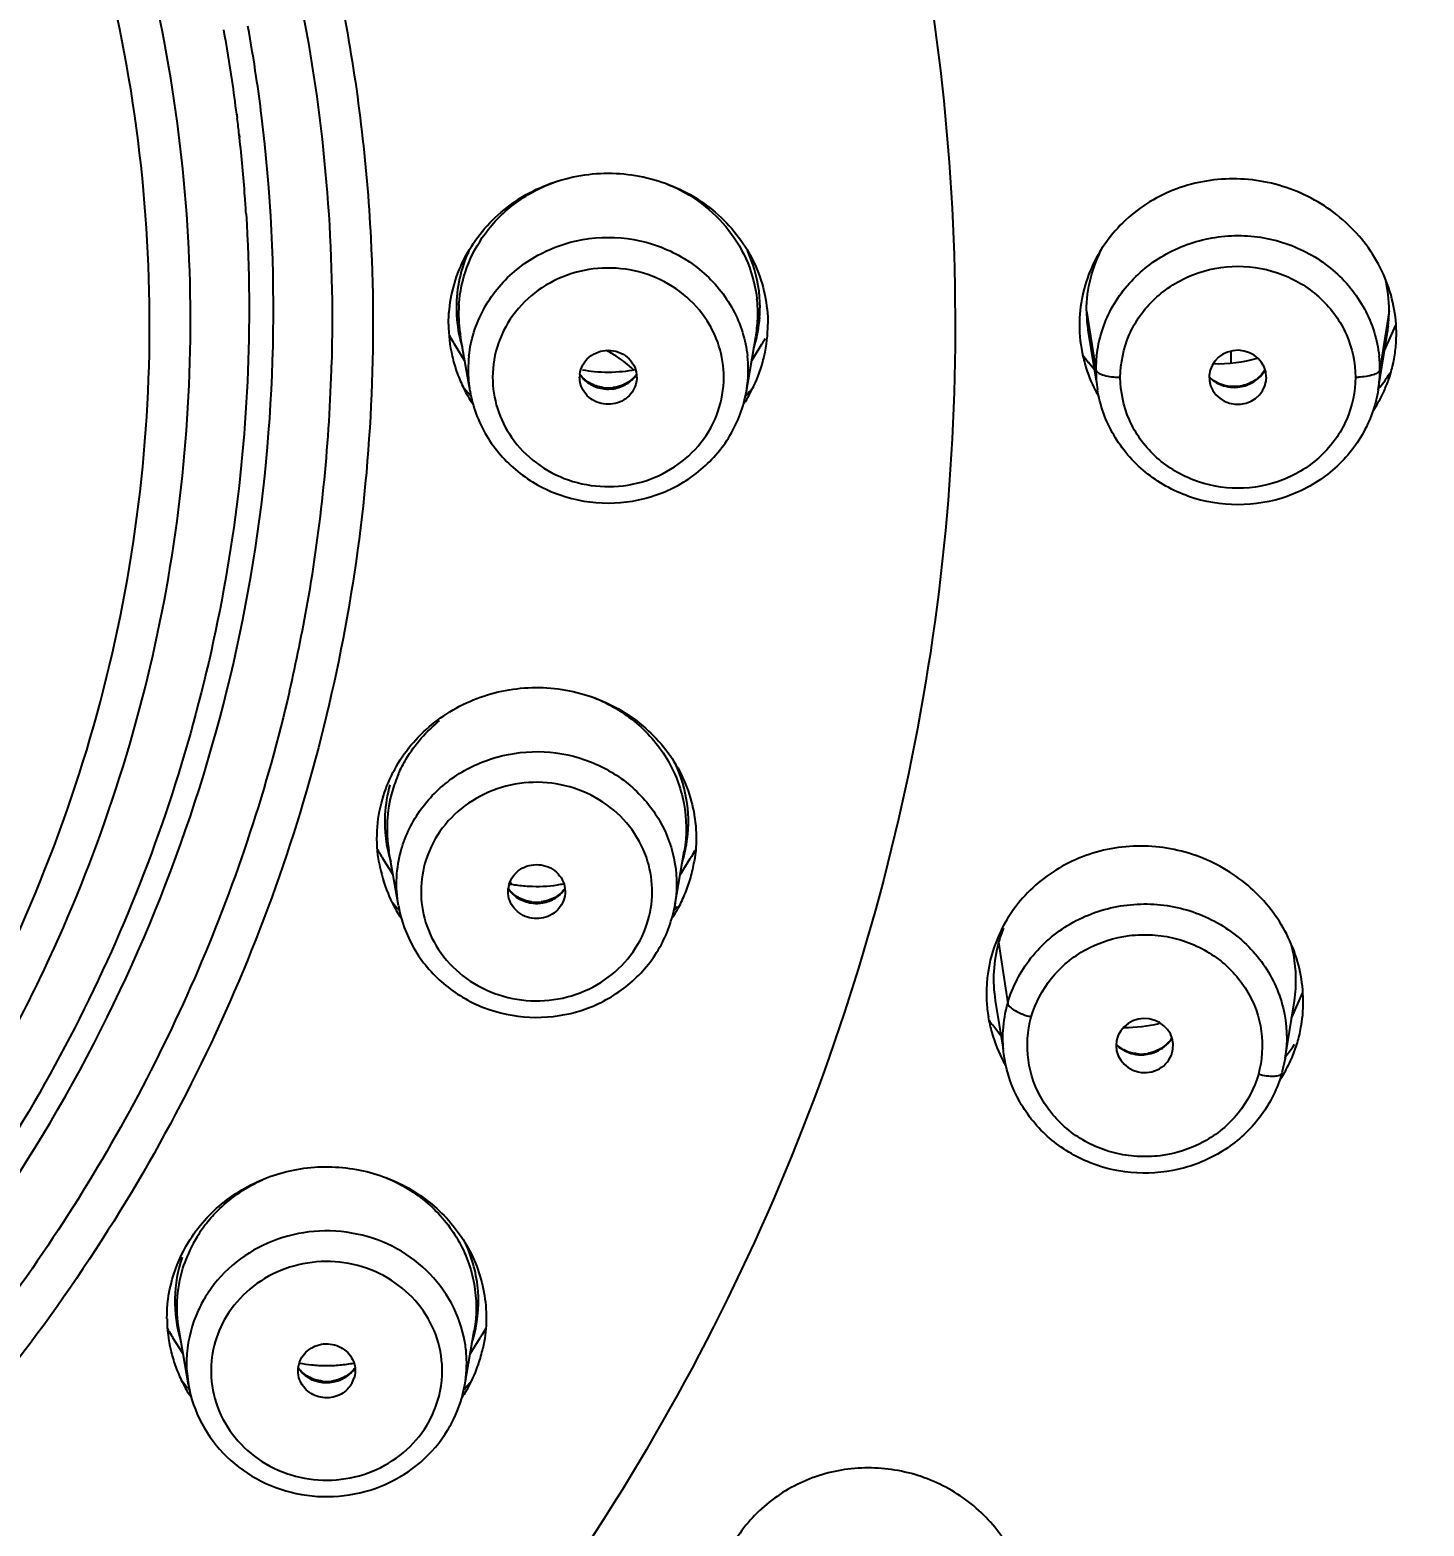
# Model space of a CAD drawing. Header units: millimetres. Extents: x 19741 to 22117, y -10160 to -6800.
# Drawn here: x 21011.81 to 21028.89, y -8173.92 to -8155.58 of the extents above; entities that cross this region are included whole.
import ezdxf

# ---------------------------------------------------------------- set-up
doc = ezdxf.new("R2010")
doc.units = ezdxf.units.MM
doc.styles.add('ARIAL', font='arial.ttf')
doc.dimstyles.get("Standard").update_dxf_attribs({"dimtxt": 15, "dimasz": 15, "dimexe": 0.18, "dimexo": 0.0625, "dimgap": 4, "dimtad": 0, "dimdec": 1, "dimdsep": 46, "dimtxsty": 'ARIAL', "dimcen": 0, "dimclrd": 5, "dimclre": 5, "dimclrt": 5, "dimadec": 0, "dimazin": 0, "dimtfac": 1, "dimtdec": 1, "dimtofl": 0, "dimtmove": 0, "dimatfit": 3, "dimfxl": 1, "dimtolj": 1, "dimtzin": 0, "dimarcsym": 0})

# ---------------------------------------------------------------- blocks, each defined once
blk = doc.blocks.new('*D105')
at = {"color": 5, "lineweight": -2, "transparency": 16777216}
for p, q in [((20930.718, -8157.92), (20930.718, -8082.015)), ((21055.576, -8157.917), (21055.576, -8082.015)), ((20945.718, -8082.195), (21040.576, -8082.195)), ((21055.576, -8082.195), (21070.576, -8082.195))]:
    blk.add_line(p, q, dxfattribs=at)
at = {"color": 5, "transparency": 16777216}
for points in [[(20945.718, -8079.695), (20945.718, -8084.695), (20930.718, -8082.195)], [(21040.576, -8079.695), (21040.576, -8084.695), (21055.576, -8082.195)]]:
    blk.add_solid(points, dxfattribs=at)
at = {"layer": 'Defpoints', "color": 0, "transparency": 16777216}
for p in [(21055.576, -8082.195), (20930.718, -8157.982), (21055.576, -8157.979)]:
    blk.add_point(p, dxfattribs=at)
at = {"color": 5, "transparency": 16777216, "insert": (21099.363, -8082.195), "char_height": 15, "attachment_point": 5, "style": 'ARIAL'}
blk.add_mtext('\\A1;%%C125', dxfattribs=at)

msp = doc.modelspace()

# ---------------------------------------------------------------- linework, layer by layer
at = {"linetype": 'Continuous'}
for p, q in [((21014.345, -8156.619), (21014.353, -8156.668)), ((21014.346, -8156.618), (21014.353, -8156.668)), ((21014.371, -8156.868), (21014.374, -8156.904)), ((21014.376, -8156.868), (21014.38, -8156.903)), ((21024.757, -8159.027), (21024.872, -8159.749)), ((21028.465, -8159.027), (21028.35, -8159.749)), ((21024.778, -8159.288), (21024.874, -8159.887)), ((21028.331, -8159.993), (21028.444, -8159.288)), ((21028.408, -8159.511), (21028.547, -8159.203)), ((21017.138, -8159.634), (21017.014, -8159.437)), ((21017.204, -8160.011), (21017.088, -8159.346)), ((21020.59, -8160.011), (21020.705, -8159.346)), ((21020.655, -8159.634), (21020.78, -8159.437)), ((21024.851, -8159.744), (21024.781, -8159.66)), ((21026.53, -8159.666), (21026.53, -8159.519)), ((21026.957, -8159.883), (21026.96, -8159.841)), ((21024.891, -8159.993), (21024.891, -8159.99)), ((21016.326, -8166.313), (21016.211, -8165.648)), ((21019.713, -8166.313), (21019.828, -8165.648)), ((21016.261, -8165.936), (21016.137, -8165.739)), ((21019.778, -8165.936), (21019.902, -8165.739)), ((21019.713, -8166.313), (21019.677, -8166.47)), ((21023.68, -8166.763), (21023.791, -8167.512)), ((21027.269, -8167.692), (21027.407, -8167.378)), ((21023.639, -8167.478), (21023.734, -8168.075)), ((21027.19, -8168.185), (21027.303, -8167.483)), ((21023.708, -8167.909), (21023.608, -8167.781)), ((21025.808, -8168.116), (21025.816, -8168.073)), ((21023.752, -8168.184), (21023.751, -8168.182)), ((21027.19, -8168.189), (21027.151, -8168.364)), ((21027.19, -8168.185), (21027.19, -8168.189)), ((21013.754, -8172.185), (21013.639, -8171.52)), ((21017.14, -8172.185), (21017.256, -8171.52)), ((21017.345, -8171.586), (21017.33, -8171.61)), ((21013.689, -8171.808), (21013.564, -8171.611)), ((21017.206, -8171.808), (21017.33, -8171.611)), ((21013.734, -8172.015), (21013.754, -8172.185)), ((21017.141, -8172.288), (21017.127, -8172.31))]:
    msp.add_line(p, q, dxfattribs=at)
for centre, radius, start, end in [((20995.348, -8159.017), 19.149, 8.4491, 10.324), ((20995.379, -8159.017), 19.418, 8.4658, 10.3171), ((20995.377, -8159.017), 19.42, 7.0451, 8.4658), ((20995.346, -8159.017), 19.151, 7.1948, 8.449), ((20995.349, -8159.017), 19.148, 6.4427, 7.045), ((20995.359, -8159.015), 19.138, 4.1697, 6.3368), ((20995.377, -8159.014), 19.12, 3.527, 4.1695), ((21018.718, -8158.991), 1.681, 155.4068, 179.927), ((21026.789, -8159.033), 1.676, 0.1862, 13.9907), ((21019.096, -8159.066), 1.634, 0.0152, 6.4427), ((21018.712, -8158.988), 1.675, 180.0536, 192.7858), ((21018.7, -8159.066), 1.636, 175.924, 179.9959), ((21018.69, -8159.066), 1.626, 180.0065, 184.1316), ((21019.079, -8158.987), 1.678, 343.7958, 355.9053), ((21019.086, -8159.066), 1.643, 351.8755, 359.9855), ((21019.096, -8158.989), 1.66, 355.924, 359.9959), ((21026.418, -8159.024), 1.661, 180.1311, 185.9265), ((21026.778, -8159.023), 1.686, 353.637, 359.8452), ((21018.703, -8159.188), 1.762, 180.0549, 192.9335), ((21018.716, -8159.064), 1.652, 184.1344, 189.8383), ((21019.081, -8159.065), 1.649, 350.1792, 351.8798), ((21019.091, -8159.188), 1.762, 347.1166, 359.9427), ((21026.425, -8159.199), 1.755, 180.0617, 192.6407), ((21026.434, -8159.022), 1.677, 185.9219, 189.1079), ((21026.781, -8159.023), 1.684, 350.9554, 353.6348), ((21026.843, -8159.308), 1.71, 353.662, 359.9915), ((21026.851, -8159.308), 1.702, 0.0004, 0.8593), ((21018.728, -8158.355), 2.027, 208.5971, 211.0829), ((21018.746, -8158.344), 2.048, 211.0804, 212.1762), ((21018.723, -8158.986), 1.686, 192.7714, 196.5449), ((21019.073, -8158.985), 1.684, 342.9208, 343.7832), ((21019.047, -8158.345), 2.048, 327.7934, 328.8977), ((21019.05, -8158.347), 2.044, 328.8977, 330.0593), ((21026.836, -8159.307), 1.717, 347.3658, 353.665), ((21018.712, -8159.187), 1.771, 192.9178, 199.1943), ((21018.711, -8159.749), 1.53, 173.631, 179.9853), ((21018.255, -8160.739), 1.373, 56.788, 63.3816), ((21018.265, -8160.723), 1.354, 46.0961, 56.7949), ((21019.083, -8159.749), 1.53, 0.0147, 6.3717), ((21019.082, -8159.187), 1.771, 340.8928, 347.1318), ((21026.447, -8159.194), 1.777, 192.6178, 198.86), ((21026.422, -8159.75), 1.551, 173.6899, 179.9396), ((21026.8, -8159.75), 1.551, 0.0605, 6.3414), ((20995.445, -8159.141), 20.07, 350.0594, 358.2465), ((20995.526, -8159.146), 19.989, 358.254, 358.4396), ((21018.723, -8159.182), 1.783, 199.2154, 205.5446), ((21018.72, -8159.748), 1.539, 180.0331, 189.8481), ((21018.856, -8159.841), 0.309, 173.1986, 179.9747), ((21018.897, -8157.991), 1.786, 259.8819, 264.4722), ((21018.897, -8157.991), 1.786, 264.4846, 275.6813), ((21018.896, -8157.991), 1.787, 275.6945, 280.7964), ((21018.938, -8159.841), 0.309, 0.0253, 6.7967), ((21019.074, -8159.748), 1.539, 350.1511, 359.9665), ((21019.061, -8159.178), 1.794, 331.4229, 340.8531), ((21026.483, -8159.18), 1.816, 198.9152, 209.7431), ((21026.43, -8159.747), 1.558, 180.0738, 188.9799), ((21025.171, -8158.933), 0.908, 267.5134, 270.0062), ((21028.051, -8158.932), 0.909, 270.0009, 272.4774), ((21026.793, -8159.747), 1.558, 351.0178, 359.9261), ((21026.704, -8158.637), 2.113, 320.5258, 326.0993), ((21026.715, -8158.645), 2.099, 326.1061, 327.6353), ((21026.854, -8159.311), 1.699, 340.9931, 347.3688), ((21018.775, -8158.643), 2.115, 218.2082, 220.1885), ((21018.756, -8159.166), 1.82, 205.5471, 212.2135), ((21018.791, -8158.63), 2.136, 220.189, 222.5023), ((21018.897, -8159.506), 0.465, 262.5214, 277.2165), ((21018.897, -8159.542), 0.444, 263.5129, 278.6799), ((21019.033, -8159.163), 1.826, 327.7908, 331.4371), ((21019.01, -8158.636), 2.127, 317.5162, 321.7019), ((21026.566, -8159.523), 0.441, 248.8061, 264.2469), ((21026.838, -8159.302), 1.717, 328.1829, 335.671), ((21026.86, -8159.313), 1.692, 335.6793, 340.9739), ((21018.769, -8159.159), 1.835, 212.2072, 213.4755), ((21019.025, -8159.159), 1.834, 326.5169, 327.7926), ((21026.828, -8159.296), 1.728, 326.5081, 328.1872), ((20995.411, -8159.133), 20.104, 346.9064, 350.0545), ((21017.858, -8165.376), 1.672, 156.1404, 164.1562), ((21017.838, -8165.292), 1.679, 164.2108, 176.9236), ((21017.841, -8165.369), 1.654, 164.2108, 176.9236), ((21017.829, -8165.368), 1.642, 176.9465, 189.8129), ((21017.848, -8164.66), 2.023, 208.3722, 209.8364), ((21017.856, -8164.655), 2.032, 209.839, 212.2572), ((21018.222, -8165.294), 1.657, 344.1781, 345.061), ((21018.208, -8165.291), 1.671, 345.0676, 350.5836), ((21018.172, -8164.649), 2.044, 327.813, 328.9746), ((21018.172, -8164.649), 2.045, 328.9746, 331.4852), ((21017.84, -8165.486), 1.776, 189.8668, 202.5682), ((21018.205, -8165.289), 1.675, 342.9604, 344.1773), ((21018.22, -8165.492), 1.755, 344.185, 350.7316), ((21017.982, -8166.142), 0.312, 164.2126, 173.3333), ((21018.019, -8164.299), 1.78, 259.2177, 261.2485), ((21016.608, -8166.706), 1.283, 30.8627, 32.0569), ((21018.02, -8164.289), 1.79, 261.2512, 266.9373), ((21018.02, -8164.294), 1.785, 266.948, 278.1961), ((21018.019, -8164.295), 1.783, 278.2127, 280.7979), ((21018.202, -8165.486), 1.774, 337.6757, 344.1539), ((21017.875, -8165.47), 1.815, 202.6114, 212.2489), ((21017.898, -8164.946), 2.114, 218.3259, 222.4298), ((21018.02, -8165.807), 0.465, 262.4297, 277.1011), ((21018.162, -8165.47), 1.817, 331.4152, 337.6806), ((21017.898, -8165.456), 1.842, 212.2302, 213.5278), ((21018.02, -8165.847), 0.441, 264.5298, 279.8177), ((21018.153, -8165.465), 1.827, 326.4697, 327.8405), ((21018.152, -8165.464), 1.829, 327.8406, 331.4201), ((21018.124, -8164.931), 2.137, 317.5675, 319.3797), ((21025.288, -8167.224), 1.673, 157.7561, 163.9924), ((21025.297, -8167.215), 1.679, 164.3644, 176.8568), ((21025.69, -8167.222), 1.633, 356.1205, 15.4725), ((21025.277, -8167.213), 1.659, 176.8983, 189.1778), ((21025.654, -8167.217), 1.67, 350.8762, 356.0495), ((21025.312, -8167.386), 1.783, 189.4717, 195.6981), ((21025.35, -8167.373), 1.823, 195.7497, 208.0153), ((21025.686, -8167.502), 1.726, 344.1945, 350.5284), ((21025.568, -8166.818), 2.11, 320.5312, 325.4664), ((21025.691, -8167.503), 1.721, 337.8403, 344.1642), ((21025.391, -8167.352), 1.868, 207.9955, 209.9057), ((21025.425, -8167.666), 0.467, 266.8151, 281.2673), ((21025.667, -8167.493), 1.746, 331.5914, 335.4956), ((21025.671, -8167.495), 1.742, 335.4968, 336.274), ((21025.674, -8167.496), 1.739, 336.2737, 337.8487), ((21025.67, -8167.495), 1.743, 326.0807, 331.5932), ((21015.326, -8171.269), 1.718, 144.642, 148.5839), ((21015.348, -8171.285), 1.745, 140.7503, 144.6434), ((21015.307, -8171.256), 1.695, 148.6063, 161.1144), ((21015.248, -8171.363), 1.756, 180.476, 193.1291), ((21015.285, -8170.526), 2.034, 208.4533, 211.0153), ((21015.288, -8170.524), 2.037, 211.015, 212.2475), ((21015.623, -8170.534), 2.018, 328.5911, 329.0425), ((21015.619, -8170.532), 2.023, 329.0434, 331.5921), ((21015.271, -8171.357), 1.78, 193.1438, 199.4236), ((21015.631, -8171.923), 1.532, 3.4713, 9.9508), ((21015.633, -8171.359), 1.77, 341.2734, 347.5527), ((21015.278, -8171.354), 1.788, 199.4238, 205.6225), ((21015.268, -8171.923), 1.537, 175.64, 183.4433), ((21015.446, -8170.173), 1.778, 259.2274, 264.0248), ((21015.447, -8170.159), 1.792, 264.0233, 269.6707), ((21015.448, -8170.169), 1.782, 269.6674, 275.2933), ((21015.448, -8170.174), 1.777, 275.3059, 280.8159), ((21015.622, -8171.922), 1.541, 350.1892, 3.4267), ((21015.599, -8171.347), 1.807, 331.4922, 341.2689), ((21015.334, -8170.811), 2.125, 218.1682, 222.4716), ((21015.301, -8171.343), 1.814, 205.6426, 212.2752), ((21015.446, -8171.725), 0.435, 242.549, 257.9419), ((21015.447, -8171.675), 0.47, 264.0466, 277.2577), ((21015.474, -8172.012), 0.323, 328.6551, 344.1302), ((21015.552, -8170.803), 2.137, 319.7943, 321.6118), ((21015.323, -8171.329), 1.839, 212.2631, 213.4739), ((21015.591, -8171.342), 1.816, 326.5059, 327.7711), ((21015.541, -8170.794), 2.151, 317.6539, 319.7941), ((21015.604, -8171.35), 1.801, 328.5891, 331.4912), ((21015.556, -8172.002), 1.309, 328.5848, 340.0406)]:
    msp.add_arc(centre, radius, start, end, dxfattribs=at)
for centre, major_axis, ratio, start_param, end_param in [((21026.521, -8158.376), (2.207, 0), 0.944591, -2.535089, -2.478524), ((21026.609, -8159.841), (0.35, 0), 0.944612, 0, 6.155112), ((21026.376, -8158.181), (1.581, 0), 0.944591, 4.670837, 5.018665), ((21025.384, -8166.543), (2.207, -0.01), 0.944713, -2.536947, -2.501411), ((21025.469, -8168.03), (0.35, -0.001), 0.944731, -0.124188, 6.02561), ((21025.244, -8166.313), (1.581, -0.007), 0.944713, 4.6982, 4.974895)]:
    msp.add_ellipse(centre, major_axis=major_axis, ratio=ratio, start_param=start_param, end_param=end_param, dxfattribs=at)
for points, knots in [([(21055.576, -8157.979), (21055.79, -8154.001), (21055.357, -8145.958), (21052.152, -8134.293), (21047.469, -8125.297), (21042.651, -8118.763), (21037.129, -8112.689), (21029.046, -8106.149), (21019.787, -8101.311), (21011.882, -8098.55), (21003.699, -8096.552), (20997.36, -8095.945), (20993.147, -8095.945)], [0, 0, 0, 0, 0.121522, 0.243492, 0.366411, 0.428424, 0.490784, 0.616404, 0.743348, 0.807307, 0.871469, 1, 1, 1, 1]), ([(20930.931, -8157.677), (20931.071, -8153.915), (20931.862, -8148.262), (20934.028, -8141.016), (20936.927, -8133.974), (20941.883, -8125.713), (20948.381, -8118.54), (20954.362, -8113.588), (20960.847, -8109.178), (20969.744, -8104.81), (20981.241, -8101.602), (20993.172, -8100.522), (21005.102, -8101.611), (21016.595, -8104.828), (21025.488, -8109.202), (21031.971, -8113.617), (21037.947, -8118.574), (21044.439, -8125.751), (21049.388, -8134.016), (21052.282, -8141.06), (21054.442, -8148.308), (21055.228, -8153.961), (21055.364, -8157.724)], [0, 0, 0, 0, 0.060743, 0.091251, 0.121862, 0.183409, 0.24559, 0.276968, 0.308508, 0.371957, 0.43586, 0.500007, 0.564153, 0.628055, 0.691501, 0.72304, 0.754416, 0.816594, 0.87814, 0.90875, 0.939257, 1, 1, 1, 1]), ([(21024.322, -8210.31), (21027.778, -8208.399), (21034.312, -8203.932), (21042.582, -8195.521), (21048.972, -8185.738), (21053.225, -8174.957), (21055.176, -8163.594), (21054.746, -8152.088), (21051.952, -8140.885), (21046.906, -8130.418), (21039.806, -8121.087), (21030.93, -8113.248), (21020.619, -8107.196), (21009.267, -8103.154), (20997.305, -8101.275), (20985.186, -8101.628), (20973.371, -8104.197), (20965.953, -8107.343), (20962.447, -8109.243)], [0, 0, 0, 0, 0.063059, 0.125441, 0.187164, 0.248341, 0.309174, 0.36992, 0.430848, 0.492201, 0.554154, 0.616784, 0.680067, 0.743881, 0.808029, 0.872266, 0.936332, 1, 1, 1, 1]), ([(21011.175, -8136.518), (21012.86, -8137.715), (21015.972, -8140.454), (21019.637, -8145.426), (21022.114, -8151.025), (21023.285, -8156.997), (21023.095, -8163.068), (21021.552, -8168.963), (21018.731, -8174.41), (21016.096, -8177.568), (21014.624, -8178.995)], [0, 0, 0, 0, 0.127336, 0.253182, 0.377746, 0.501471, 0.62496, 0.748863, 0.873748, 1, 1, 1, 1]), ([(20993.147, -8137.997), (20994.632, -8137.997), (20997.603, -8138.277), (21001.881, -8139.524), (21005.818, -8141.547), (21009.254, -8144.27), (21012.055, -8147.586), (21014.106, -8151.364), (21015.323, -8155.454), (21015.546, -8158.286), (21015.507, -8159.69)], [0, 0, 0, 0, 0.128471, 0.256405, 0.383372, 0.509057, 0.633354, 0.756373, 0.878429, 1, 1, 1, 1]), ([(20993.147, -8202.355), (20996.636, -8202.355), (21003.619, -8201.585), (21013.525, -8198.175), (21022.345, -8192.69), (21029.595, -8185.417), (21034.876, -8176.745), (21037.394, -8168.719), (21038.182, -8162.127), (21038.162, -8157.15), (21037.528, -8152.212), (21036.704, -8148.992), (21036.195, -8147.413)], [0, 0, 0, 0, 0.12887, 0.257027, 0.3839, 0.509181, 0.632895, 0.755413, 0.816531, 0.877603, 0.938728, 1, 1, 1, 1]), ([(20993.147, -8178.225), (20994.876, -8178.225), (20998.338, -8177.802), (21003.185, -8175.935), (21007.377, -8172.955), (21010.629, -8169.054), (21012.72, -8164.486), (21013.502, -8159.558), (21012.921, -8154.607), (21011.654, -8151.524), (21010.832, -8150.094)], [0, 0, 0, 0, 0.129111, 0.257343, 0.384053, 0.508966, 0.632277, 0.754615, 0.876882, 1, 1, 1, 1]), ([(21014.945, -8152.655), (21015.242, -8153.54), (21015.716, -8155.35), (21015.94, -8157.207), (21015.988, -8158.136)], [0, 0, 0, 0, 0.500663, 1, 1, 1, 1]), ([(20993.147, -8178.655), (20994.716, -8178.655), (20997.079, -8178.398), (21000.101, -8177.558), (21002.993, -8176.402), (21006.316, -8174.386), (21009.087, -8171.69), (21010.867, -8169.221), (21012.331, -8166.591), (21013.553, -8163.024), (21013.951, -8158.535), (21013.489, -8155.565), (21013.086, -8154.133)], [0, 0, 0, 0, 0.128837, 0.193124, 0.257166, 0.384069, 0.509418, 0.571603, 0.633429, 0.756005, 0.877952, 1, 1, 1, 1]), ([(21052.817, -8154.049), (21053.241, -8157.909), (21053.247, -8165.756), (21050.709, -8177.259), (21046.57, -8186.219), (21042.17, -8192.774), (21037.055, -8198.902), (21029.449, -8205.569), (21020.615, -8210.594), (21013.017, -8213.533), (21005.116, -8215.728), (20998.963, -8216.495), (20994.861, -8216.606)], [0, 0, 0, 0, 0.12171, 0.243718, 0.366572, 0.428535, 0.49084, 0.616364, 0.743251, 0.807206, 0.871376, 1, 1, 1, 1]), ([(21052.537, -8154.155), (21052.94, -8157.934), (21052.935, -8165.613), (21050.475, -8176.874), (21046.475, -8185.662), (21042.221, -8192.111), (21037.276, -8198.153), (21029.917, -8204.762), (21021.353, -8209.806), (21013.971, -8212.808), (21006.283, -8215.099), (21000.281, -8215.975), (20996.271, -8216.174)], [0, 0, 0, 0, 0.121758, 0.24381, 0.366687, 0.428646, 0.490941, 0.616431, 0.743275, 0.80721, 0.871365, 1, 1, 1, 1]), ([(20995.849, -8215.684), (20999.835, -8215.512), (21007.776, -8214.399), (21019.086, -8210.489), (21029.34, -8204.497), (21038.11, -8196.664), (21045.03, -8187.307), (21049.809, -8176.81), (21052.242, -8165.613), (21052.229, -8157.98), (21051.818, -8154.225)], [0, 0, 0, 0, 0.128662, 0.256656, 0.383555, 0.509093, 0.633223, 0.756131, 0.878211, 1, 1, 1, 1]), ([(20995.862, -8215.886), (20999.864, -8215.713), (21007.836, -8214.596), (21019.193, -8210.674), (21029.492, -8204.662), (21038.303, -8196.801), (21045.261, -8187.41), (21050.073, -8176.872), (21052.533, -8165.627), (21052.533, -8157.961), (21052.126, -8154.188)], [0, 0, 0, 0, 0.128621, 0.256581, 0.383459, 0.508993, 0.633134, 0.756067, 0.878179, 1, 1, 1, 1]), ([(21012.76, -8167.68), (21013.599, -8165.984), (21014.794, -8162.34), (21014.881, -8158.504), (21014.65, -8156.635)], [0, 0, 0, 0, 0.501271, 1, 1, 1, 1]), ([(21016.941, -8159.19), (21016.941, -8158.949), (21017.045, -8158.457), (21017.484, -8157.843), (21018.135, -8157.435), (21018.897, -8157.293), (21019.659, -8157.435), (21020.309, -8157.843), (21020.749, -8158.457), (21020.853, -8158.949), (21020.853, -8159.19)], [0, 0, 0, 0, 0.121773, 0.245431, 0.371777, 0.49999, 0.628201, 0.754553, 0.878221, 1, 1, 1, 1]), ([(21017.388, -8158.082), (21017.495, -8157.936), (21017.758, -8157.673), (21018.088, -8157.502), (21018.261, -8157.441)], [0, 0, 0, 0, 0.49594, 1, 1, 1, 1]), ([(21019.627, -8157.477), (21019.774, -8157.537), (21020.051, -8157.694), (21020.389, -8158.026), (21020.625, -8158.43), (21020.702, -8158.732), (21020.719, -8158.883)], [0, 0, 0, 0, 0.255019, 0.506475, 0.754368, 1, 1, 1, 1]), ([(21028.553, -8159.282), (21028.549, -8159.042), (21028.437, -8158.552), (21027.997, -8157.939), (21027.461, -8157.592), (21026.978, -8157.443), (21026.477, -8157.384), (21025.849, -8157.485), (21025.205, -8157.876), (21024.771, -8158.479), (21024.67, -8158.963), (21024.67, -8159.2)], [0, 0, 0, 0, 0.122576, 0.248045, 0.375769, 0.440218, 0.50457, 0.631618, 0.756379, 0.878787, 1, 1, 1, 1]), ([(21014.461, -8157.838), (21014.545, -8159.203), (21014.417, -8161.966), (21013.343, -8165.978), (21011.432, -8169.701), (21008.767, -8172.978), (21005.459, -8175.675), (21001.645, -8177.682), (20997.486, -8178.92), (20994.593, -8179.198), (20993.147, -8179.198)], [0, 0, 0, 0, 0.121612, 0.243642, 0.366602, 0.490844, 0.616501, 0.743479, 0.87146, 1, 1, 1, 1]), ([(21015.988, -8158.136), (21016.063, -8159.591), (21015.899, -8162.532), (21014.721, -8166.796), (21012.659, -8170.748), (21009.802, -8174.222), (21006.267, -8177.08), (21002.199, -8179.207), (20997.768, -8180.517), (20994.687, -8180.812), (20993.147, -8180.812)], [0, 0, 0, 0, 0.121599, 0.243635, 0.366611, 0.490869, 0.616534, 0.743508, 0.871478, 1, 1, 1, 1]), ([(21017.068, -8158.95), (21017.079, -8158.795), (21017.146, -8158.486), (21017.296, -8158.209), (21017.388, -8158.082)], [0, 0, 0, 0, 0.497633, 1, 1, 1, 1]), ([(21017.191, -8159.58), (21017.213, -8159.383), (21017.336, -8158.991), (21017.728, -8158.512), (21018.272, -8158.199), (21018.897, -8158.09), (21019.522, -8158.199), (21020.066, -8158.512), (21020.458, -8158.99), (21020.581, -8159.383), (21020.603, -8159.58)], [0, 0, 0, 0, 0.121872, 0.245698, 0.372024, 0.499992, 0.62796, 0.754287, 0.878121, 1, 1, 1, 1]), ([(21024.881, -8159.58), (21024.903, -8159.38), (21025.028, -8158.982), (21025.425, -8158.497), (21025.977, -8158.179), (21026.611, -8158.068), (21027.244, -8158.178), (21027.796, -8158.496), (21028.194, -8158.981), (21028.319, -8159.379), (21028.341, -8159.579)], [0, 0, 0, 0, 0.121864, 0.245697, 0.372024, 0.499993, 0.627965, 0.754296, 0.87813, 1, 1, 1, 1]), ([(21020.757, -8158.989), (21020.757, -8158.809), (21020.717, -8158.566), (21020.627, -8158.342), (21020.602, -8158.287)], [0, 0, 0, 0, 0.748117, 1, 1, 1, 1]), ([(21024.757, -8159.027), (21024.757, -8158.892), (21024.792, -8158.619), (21024.892, -8158.363), (21024.957, -8158.244)], [0, 0, 0, 0, 0.498681, 1, 1, 1, 1]), ([(21020.081, -8159.107), (21019.998, -8158.987), (21019.788, -8158.771), (21019.388, -8158.561), (21018.94, -8158.48), (21018.487, -8158.536), (21018.074, -8158.723), (21017.744, -8159.025), (21017.53, -8159.41), (21017.481, -8159.699), (21017.481, -8159.841)], [0, 0, 0, 0, 0.124082, 0.25028, 0.377857, 0.505561, 0.632088, 0.756578, 0.878956, 1, 1, 1, 1]), ([(21025.171, -8159.842), (21025.173, -8159.664), (21025.247, -8159.303), (21025.572, -8158.851), (21026.05, -8158.551), (21026.611, -8158.446), (21027.172, -8158.551), (21027.65, -8158.85), (21027.975, -8159.302), (21028.049, -8159.664), (21028.051, -8159.841)], [0, 0, 0, 0, 0.121752, 0.245429, 0.371773, 0.499983, 0.628197, 0.754549, 0.878239, 1, 1, 1, 1]), ([(21020.313, -8159.841), (21020.313, -8159.712), (21020.273, -8159.451), (21020.155, -8159.214), (21020.081, -8159.107)], [0, 0, 0, 0, 0.4977, 1, 1, 1, 1]), ([(21018.549, -8159.805), (21018.554, -8159.765), (21018.579, -8159.685), (21018.686, -8159.556), (21018.897, -8159.48), (21019.108, -8159.556), (21019.215, -8159.685), (21019.24, -8159.765), (21019.245, -8159.805)], [0, 0, 0, 0, 0.122952, 0.247739, 0.499978, 0.752221, 0.877034, 1, 1, 1, 1]), ([(21017.481, -8159.841), (21017.481, -8159.971), (21017.521, -8160.232), (21017.638, -8160.469), (21017.713, -8160.576)], [0, 0, 0, 0, 0.4977, 1, 1, 1, 1]), ([(21017.713, -8160.576), (21017.796, -8160.696), (21018.006, -8160.911), (21018.405, -8161.121), (21018.854, -8161.203), (21019.307, -8161.147), (21019.72, -8160.959), (21020.05, -8160.658), (21020.264, -8160.273), (21020.313, -8159.984), (21020.313, -8159.841)], [0, 0, 0, 0, 0.124082, 0.25028, 0.377857, 0.505561, 0.632088, 0.756578, 0.878956, 1, 1, 1, 1]), ([(21018.836, -8159.967), (21018.778, -8159.959), (21018.669, -8159.924), (21018.582, -8159.848), (21018.55, -8159.805)], [0, 0, 0, 0, 0.522147, 1, 1, 1, 1]), ([(21018.964, -8159.981), (21019.02, -8159.972), (21019.128, -8159.933), (21019.212, -8159.855), (21019.244, -8159.81)], [0, 0, 0, 0, 0.505079, 1, 1, 1, 1]), ([(21019.244, -8159.805), (21019.236, -8159.816), (21019.202, -8159.857), (21019.158, -8159.891), (21019.123, -8159.912)], [0, 0, 0, 0, 0.240054, 1, 1, 1, 1]), ([(21024.872, -8159.749), (21024.874, -8159.762), (21024.9, -8159.79), (21024.987, -8159.827), (21025.071, -8159.838), (21025.132, -8159.84)], [0, 0, 0, 0, 0.140048, 0.359012, 1, 1, 1, 1]), ([(21028.051, -8159.841), (21028.049, -8160.018), (21027.975, -8160.38), (21027.65, -8160.832), (21027.172, -8161.132), (21026.611, -8161.236), (21026.051, -8161.132), (21025.572, -8160.832), (21025.248, -8160.381), (21025.173, -8160.019), (21025.171, -8159.842)], [0, 0, 0, 0, 0.121756, 0.245436, 0.371782, 0.499993, 0.628206, 0.754556, 0.878243, 1, 1, 1, 1]), ([(21026.504, -8159.952), (21026.48, -8159.949), (21026.391, -8159.93), (21026.307, -8159.882), (21026.259, -8159.834)], [0, 0, 0, 0, 0.260313, 1, 1, 1, 1]), ([(21026.7, -8159.945), (21026.751, -8159.929), (21026.848, -8159.878), (21026.92, -8159.796), (21026.946, -8159.75)], [0, 0, 0, 0, 0.504775, 1, 1, 1, 1]), ([(21026.946, -8159.747), (21026.927, -8159.778), (21026.895, -8159.818), (21026.858, -8159.85), (21026.848, -8159.858)], [0, 0, 0, 0, 0.744127, 1, 1, 1, 1]), ([(21028.35, -8159.749), (21028.348, -8159.762), (21028.322, -8159.79), (21028.235, -8159.827), (21028.151, -8159.838), (21028.09, -8159.84)], [0, 0, 0, 0, 0.140049, 0.359034, 1, 1, 1, 1]), ([(21017.204, -8160.011), (21017.237, -8160.201), (21017.376, -8160.575), (21017.769, -8161.024), (21018.298, -8161.316), (21018.897, -8161.416), (21019.496, -8161.316), (21020.024, -8161.024), (21020.418, -8160.575), (21020.557, -8160.201), (21020.59, -8160.011)], [0, 0, 0, 0, 0.122919, 0.247191, 0.373074, 0.500005, 0.626935, 0.752815, 0.877083, 1, 1, 1, 1]), ([(21019.236, -8159.924), (21019.217, -8159.994), (21019.124, -8160.126), (21018.897, -8160.196), (21018.67, -8160.126), (21018.577, -8159.994), (21018.558, -8159.924)], [0, 0, 0, 0, 0.245979, 0.499978, 0.753979, 1, 1, 1, 1]), ([(21019.123, -8159.912), (21019.11, -8159.919), (21019.058, -8159.946), (21019, -8159.962), (21018.955, -8159.967)], [0, 0, 0, 0, 0.24406, 1, 1, 1, 1]), ([(21028.331, -8159.99), (21028.3, -8160.185), (21028.163, -8160.569), (21027.764, -8161.033), (21027.224, -8161.334), (21026.611, -8161.438), (21025.998, -8161.334), (21025.458, -8161.033), (21025.059, -8160.569), (21024.922, -8160.185), (21024.891, -8159.99)], [0, 0, 0, 0, 0.122939, 0.247177, 0.373053, 0.500005, 0.626957, 0.752829, 0.877064, 1, 1, 1, 1]), ([(21055.321, -8162.73), (21055.191, -8165.161), (21054.609, -8170.02), (21052.791, -8177.139), (21050.055, -8183.991), (21045.234, -8192.643), (21037.121, -8202.285), (21028.909, -8208.188), (21024.502, -8210.619)], [0, 0, 0, 0, 0.123054, 0.24641, 0.370261, 0.494768, 0.745674, 1, 1, 1, 1]), ([(21014.993, -8163.688), (21014.722, -8164.855), (21013.966, -8167.154), (21012.24, -8170.358), (21009.968, -8173.24), (21007.216, -8175.718), (21004.064, -8177.721), (21000.602, -8179.194), (20996.929, -8180.094), (20994.407, -8180.296), (20993.147, -8180.296)], [0, 0, 0, 0, 0.121574, 0.243983, 0.367457, 0.4921, 0.617882, 0.744647, 0.872135, 1, 1, 1, 1]), ([(21016.13, -8165.013), (21016.194, -8164.787), (21016.419, -8164.352), (21016.977, -8163.875), (21017.68, -8163.625), (21018.429, -8163.638), (21019.122, -8163.911), (21019.663, -8164.409), (21019.972, -8165.063), (21019.99, -8165.545), (21019.952, -8165.775)], [0, 0, 0, 0, 0.122738, 0.247932, 0.375416, 0.503756, 0.631077, 0.756033, 0.878539, 1, 1, 1, 1]), ([(21018.683, -8163.752), (21018.875, -8163.823), (21019.235, -8164.026), (21019.639, -8164.487), (21019.858, -8165.051), (21019.861, -8165.455), (21019.828, -8165.648)], [0, 0, 0, 0, 0.255934, 0.507225, 0.75434, 1, 1, 1, 1]), ([(21016.329, -8164.699), (21016.356, -8164.637), (21016.483, -8164.391), (21016.67, -8164.178), (21016.832, -8164.048)], [0, 0, 0, 0, 0.248657, 1, 1, 1, 1]), ([(21016.362, -8165.631), (21016.413, -8165.452), (21016.581, -8165.108), (21016.997, -8164.709), (21017.527, -8164.464), (21018.113, -8164.399), (21018.688, -8164.522), (21019.189, -8164.82), (21019.557, -8165.26), (21019.685, -8165.619), (21019.715, -8165.801)], [0, 0, 0, 0, 0.122225, 0.246625, 0.373233, 0.501077, 0.628682, 0.754663, 0.878331, 1, 1, 1, 1]), ([(21019.857, -8165.564), (21019.884, -8165.399), (21019.889, -8165.058), (21019.791, -8164.731), (21019.72, -8164.579)], [0, 0, 0, 0, 0.4992, 1, 1, 1, 1]), ([(21019.364, -8165.723), (21019.317, -8165.587), (21019.173, -8165.327), (21018.735, -8164.925), (21017.977, -8164.71), (21017.232, -8164.965), (21016.818, -8165.391), (21016.691, -8165.658), (21016.652, -8165.796)], [0, 0, 0, 0, 0.12298, 0.248082, 0.500589, 0.752635, 0.877338, 1, 1, 1, 1]), ([(21019.387, -8166.489), (21019.423, -8166.365), (21019.455, -8166.104), (21019.407, -8165.845), (21019.364, -8165.723)], [0, 0, 0, 0, 0.499759, 1, 1, 1, 1]), ([(21027.388, -8167.786), (21027.427, -8167.556), (21027.409, -8167.069), (21027.104, -8166.405), (21026.572, -8165.89), (21025.887, -8165.594), (21025.142, -8165.558), (21024.44, -8165.791), (21023.882, -8166.259), (21023.659, -8166.69), (21023.596, -8166.915)], [0, 0, 0, 0, 0.122226, 0.246516, 0.372999, 0.500694, 0.628214, 0.754281, 0.878125, 1, 1, 1, 1]), ([(21016.652, -8165.796), (21016.616, -8165.921), (21016.584, -8166.182), (21016.632, -8166.44), (21016.675, -8166.562)], [0, 0, 0, 0, 0.499759, 1, 1, 1, 1]), ([(21017.681, -8166.057), (21017.702, -8165.984), (21017.805, -8165.847), (21018.047, -8165.787), (21018.279, -8165.881), (21018.359, -8166.031), (21018.367, -8166.106)], [0, 0, 0, 0, 0.246706, 0.501571, 0.755202, 1, 1, 1, 1]), ([(21017.958, -8166.268), (21017.9, -8166.261), (21017.791, -8166.225), (21017.704, -8166.149), (21017.672, -8166.106)], [0, 0, 0, 0, 0.522209, 1, 1, 1, 1]), ([(21018.358, -8166.228), (21018.338, -8166.298), (21018.244, -8166.428), (21018.019, -8166.497), (21017.794, -8166.427), (21017.701, -8166.297), (21017.681, -8166.227)], [0, 0, 0, 0, 0.246063, 0.500078, 0.754133, 1, 1, 1, 1]), ([(21018.367, -8166.107), (21018.335, -8166.15), (21018.246, -8166.226), (21018.136, -8166.261), (21018.077, -8166.269)], [0, 0, 0, 0, 0.477771, 1, 1, 1, 1]), ([(21018.095, -8166.281), (21018.149, -8166.271), (21018.254, -8166.232), (21018.336, -8166.155), (21018.367, -8166.11)], [0, 0, 0, 0, 0.504729, 1, 1, 1, 1]), ([(21016.326, -8166.313), (21016.358, -8166.496), (21016.49, -8166.857), (21016.86, -8167.296), (21017.361, -8167.593), (21017.933, -8167.713), (21018.515, -8167.647), (21019.042, -8167.4), (21019.457, -8166.999), (21019.625, -8166.653), (21019.676, -8166.473)], [0, 0, 0, 0, 0.122813, 0.246912, 0.372574, 0.499335, 0.626251, 0.752311, 0.876868, 1, 1, 1, 1]), ([(21023.791, -8167.512), (21023.848, -8167.312), (21024.047, -8166.926), (21024.543, -8166.501), (21025.167, -8166.28), (21025.833, -8166.29), (21026.449, -8166.531), (21026.93, -8166.973), (21027.206, -8167.554), (21027.223, -8167.981), (21027.19, -8168.185)], [0, 0, 0, 0, 0.122717, 0.247917, 0.375407, 0.503743, 0.63107, 0.756044, 0.878563, 1, 1, 1, 1]), ([(21016.675, -8166.562), (21016.722, -8166.699), (21016.866, -8166.958), (21017.304, -8167.36), (21018.062, -8167.576), (21018.807, -8167.32), (21019.221, -8166.895), (21019.348, -8166.628), (21019.387, -8166.489)], [0, 0, 0, 0, 0.12298, 0.248082, 0.500589, 0.752635, 0.877338, 1, 1, 1, 1]), ([(21024.08, -8167.679), (21024.13, -8167.507), (21024.302, -8167.175), (21024.737, -8166.82), (21025.189, -8166.676), (21025.565, -8166.665), (21025.935, -8166.722), (21026.365, -8166.92), (21026.746, -8167.328), (21026.936, -8167.846), (21026.908, -8168.212), (21026.862, -8168.383)], [0, 0, 0, 0, 0.122813, 0.248222, 0.375909, 0.440414, 0.504834, 0.631899, 0.756392, 0.878551, 1, 1, 1, 1]), ([(21023.596, -8166.915), (21023.543, -8167.099), (21023.515, -8167.36), (21023.543, -8167.615), (21023.554, -8167.679)], [0, 0, 0, 0, 0.748611, 1, 1, 1, 1]), ([(21023.791, -8167.512), (21023.793, -8167.529), (21023.823, -8167.565), (21023.917, -8167.627), (21024.011, -8167.661), (21024.08, -8167.678)], [0, 0, 0, 0, 0.145477, 0.374926, 1, 1, 1, 1]), ([(20993.147, -8179.482), (20995.183, -8179.482), (20999.26, -8178.936), (21004.89, -8176.535), (21009.6, -8172.74), (21011.891, -8169.438), (21012.76, -8167.68)], [0, 0, 0, 0, 0.254233, 0.506418, 0.755137, 1, 1, 1, 1]), ([(21026.862, -8168.383), (21026.811, -8168.554), (21026.639, -8168.886), (21026.205, -8169.241), (21025.752, -8169.385), (21025.377, -8169.396), (21025.006, -8169.339), (21024.577, -8169.141), (21024.196, -8168.733), (21024.006, -8168.215), (21024.033, -8167.849), (21024.08, -8167.679)], [0, 0, 0, 0, 0.122816, 0.248229, 0.375918, 0.440424, 0.504844, 0.631908, 0.756401, 0.878556, 1, 1, 1, 1]), ([(21025.399, -8168.133), (21025.372, -8168.131), (21025.271, -8168.117), (21025.174, -8168.066), (21025.12, -8168.013)], [0, 0, 0, 0, 0.261716, 1, 1, 1, 1]), ([(21025.764, -8167.984), (21025.749, -8168.001), (21025.679, -8168.068), (21025.587, -8168.11), (21025.516, -8168.124)], [0, 0, 0, 0, 0.243539, 1, 1, 1, 1]), ([(21025.569, -8168.12), (21025.593, -8168.112), (21025.687, -8168.073), (21025.766, -8167.999), (21025.804, -8167.934)], [0, 0, 0, 0, 0.255215, 1, 1, 1, 1]), ([(21027.15, -8168.367), (21027.098, -8168.55), (21026.926, -8168.901), (21026.503, -8169.309), (21025.965, -8169.558), (21025.372, -8169.622), (21024.791, -8169.496), (21024.284, -8169.19), (21023.911, -8168.739), (21023.782, -8168.371), (21023.752, -8168.184)], [0, 0, 0, 0, 0.123139, 0.247726, 0.373823, 0.50077, 0.627539, 0.753176, 0.877249, 1, 1, 1, 1]), ([(21027.15, -8168.367), (21027.146, -8168.38), (21027.113, -8168.403), (21027.049, -8168.409), (21026.961, -8168.405), (21026.896, -8168.392), (21026.861, -8168.383)], [0, 0, 0, 0, 0.131424, 0.347235, 0.647146, 1, 1, 1, 1]), ([(21013.753, -8170.439), (21013.869, -8170.25), (21014.175, -8169.908), (21014.783, -8169.584), (21015.47, -8169.476), (21016.154, -8169.599), (21016.754, -8169.937), (21017.196, -8170.453), (21017.422, -8171.083), (21017.408, -8171.529), (21017.362, -8171.74)], [0, 0, 0, 0, 0.124157, 0.250641, 0.378622, 0.50655, 0.632908, 0.756879, 0.878795, 1, 1, 1, 1]), ([(21013.997, -8170.18), (21014.041, -8170.126), (21014.23, -8169.92), (21014.469, -8169.761), (21014.661, -8169.674)], [0, 0, 0, 0, 0.248514, 1, 1, 1, 1]), ([(21016.178, -8169.651), (21016.361, -8169.726), (21016.703, -8169.934), (21017.083, -8170.391), (21017.287, -8170.942), (21017.288, -8171.332), (21017.256, -8171.52)], [0, 0, 0, 0, 0.255786, 0.506997, 0.754297, 1, 1, 1, 1]), ([(21017.14, -8171.658), (21017.111, -8171.494), (21016.999, -8171.172), (21016.686, -8170.764), (21016.259, -8170.464), (21015.757, -8170.301), (21015.228, -8170.288), (21014.718, -8170.426), (21014.275, -8170.703), (21014.049, -8170.967), (21013.961, -8171.111)], [0, 0, 0, 0, 0.121432, 0.244455, 0.369606, 0.496461, 0.62404, 0.7511, 0.8766, 1, 1, 1, 1]), ([(21013.491, -8171.377), (21013.49, -8171.214), (21013.534, -8170.884), (21013.668, -8170.58), (21013.753, -8170.439)], [0, 0, 0, 0, 0.498258, 1, 1, 1, 1]), ([(21017.237, -8171.64), (21017.295, -8171.447), (21017.34, -8171.036), (21017.234, -8170.636), (21017.149, -8170.453)], [0, 0, 0, 0, 0.499379, 1, 1, 1, 1]), ([(21013.677, -8170.623), (21013.622, -8170.785), (21013.56, -8171.129), (21013.608, -8171.474), (21013.657, -8171.639)], [0, 0, 0, 0, 0.500364, 1, 1, 1, 1]), ([(21016.861, -8171.939), (21016.852, -8171.796), (21016.785, -8171.51), (21016.549, -8171.137), (21016.201, -8170.854), (21015.778, -8170.689), (21015.323, -8170.658), (21014.88, -8170.763), (21014.493, -8170.994), (21014.296, -8171.221), (21014.221, -8171.345)], [0, 0, 0, 0, 0.121151, 0.243829, 0.368669, 0.495442, 0.623178, 0.750547, 0.876356, 1, 1, 1, 1]), ([(21013.639, -8171.52), (21013.615, -8171.385), (21013.602, -8171.108), (21013.659, -8170.837), (21013.703, -8170.708)], [0, 0, 0, 0, 0.499214, 1, 1, 1, 1]), ([(21013.961, -8171.111), (21013.929, -8171.164), (21013.814, -8171.38), (21013.75, -8171.623), (21013.736, -8171.806)], [0, 0, 0, 0, 0.252296, 1, 1, 1, 1]), ([(21014.221, -8171.345), (21014.153, -8171.456), (21014.05, -8171.699), (21014.025, -8171.962), (21014.033, -8172.091)], [0, 0, 0, 0, 0.501892, 1, 1, 1, 1]), ([(21015.144, -8171.849), (21015.181, -8171.789), (21015.298, -8171.691), (21015.522, -8171.67), (21015.72, -8171.773), (21015.787, -8171.909), (21015.795, -8171.978)], [0, 0, 0, 0, 0.249266, 0.504315, 0.756251, 1, 1, 1, 1]), ([(21014.033, -8172.091), (21014.042, -8172.234), (21014.109, -8172.519), (21014.345, -8172.892), (21014.693, -8173.175), (21015.116, -8173.34), (21015.571, -8173.372), (21016.015, -8173.267), (21016.401, -8173.035), (21016.598, -8172.809), (21016.674, -8172.684)], [0, 0, 0, 0, 0.121151, 0.243829, 0.368669, 0.495442, 0.623178, 0.750547, 0.876356, 1, 1, 1, 1]), ([(21015.398, -8172.142), (21015.338, -8172.136), (21015.223, -8172.101), (21015.132, -8172.023), (21015.099, -8171.978)], [0, 0, 0, 0, 0.522735, 1, 1, 1, 1]), ([(21015.75, -8172.18), (21015.716, -8172.237), (21015.608, -8172.331), (21015.398, -8172.362), (21015.204, -8172.28), (21015.126, -8172.161), (21015.108, -8172.099)], [0, 0, 0, 0, 0.248541, 0.502901, 0.755277, 1, 1, 1, 1]), ([(21015.705, -8172.065), (21015.691, -8172.075), (21015.63, -8172.112), (21015.56, -8172.134), (21015.506, -8172.141)], [0, 0, 0, 0, 0.242558, 1, 1, 1, 1]), ([(21015.53, -8172.151), (21015.583, -8172.141), (21015.686, -8172.101), (21015.765, -8172.025), (21015.795, -8171.982)], [0, 0, 0, 0, 0.504631, 1, 1, 1, 1]), ([(21015.795, -8171.978), (21015.789, -8171.986), (21015.763, -8172.019), (21015.731, -8172.047), (21015.705, -8172.065)], [0, 0, 0, 0, 0.241544, 1, 1, 1, 1]), ([(21013.754, -8172.185), (21013.783, -8172.351), (21013.895, -8172.676), (21014.208, -8173.089), (21014.635, -8173.39), (21015.135, -8173.555), (21015.663, -8173.569), (21016.172, -8173.431), (21016.615, -8173.154), (21016.841, -8172.888), (21016.93, -8172.743)], [0, 0, 0, 0, 0.122551, 0.246228, 0.371313, 0.497571, 0.624334, 0.750743, 0.876073, 1, 1, 1, 1]), ([(21016.93, -8172.743), (21016.956, -8172.7), (21017.052, -8172.525), (21017.115, -8172.332), (21017.14, -8172.185)], [0, 0, 0, 0, 0.251404, 1, 1, 1, 1]), ([(21024.058, -8175.318), (21024.081, -8175.108), (21024.05, -8174.672), (21023.784, -8174.073), (21023.331, -8173.59), (21022.742, -8173.276), (21022.082, -8173.168), (21021.425, -8173.278), (21020.848, -8173.594), (21020.557, -8173.922), (21020.447, -8174.103)], [0, 0, 0, 0, 0.12251, 0.246552, 0.372194, 0.49897, 0.626039, 0.752414, 0.877185, 1, 1, 1, 1])]:
    msp.add_open_spline(points, degree=3, knots=knots, dxfattribs=at)
for points in [[(21018.558, -8159.924), (21018.551, -8159.897), (21018.547, -8159.869), (21018.547, -8159.841)], [(21018.554, -8159.815), (21018.587, -8159.861), (21018.632, -8159.901), (21018.681, -8159.929)], [(21019.247, -8159.841), (21019.247, -8159.869), (21019.243, -8159.897), (21019.236, -8159.924)], [(21026.259, -8159.837), (21026.301, -8159.88), (21026.352, -8159.913), (21026.407, -8159.935)], [(21026.848, -8159.858), (21026.801, -8159.895), (21026.744, -8159.923), (21026.686, -8159.939)], [(21018.681, -8159.929), (21018.731, -8159.958), (21018.789, -8159.976), (21018.847, -8159.983)], [(21026.686, -8159.939), (21026.627, -8159.955), (21026.564, -8159.96), (21026.504, -8159.952)], [(21026.522, -8159.962), (21026.581, -8159.968), (21026.643, -8159.962), (21026.7, -8159.945)], [(21016.089, -8165.791), (21016.045, -8165.535), (21016.06, -8165.263), (21016.13, -8165.013)], [(21016.162, -8165.202), (21016.152, -8165.395), (21016.176, -8165.593), (21016.232, -8165.778)], [(21016.326, -8166.313), (21016.287, -8166.088), (21016.3, -8165.85), (21016.362, -8165.631)], [(21019.715, -8165.801), (21019.743, -8165.97), (21019.742, -8166.145), (21019.713, -8166.313)], [(21017.681, -8166.227), (21017.67, -8166.188), (21017.667, -8166.146), (21017.672, -8166.106)], [(21017.671, -8166.11), (21017.707, -8166.161), (21017.756, -8166.205), (21017.811, -8166.234)], [(21017.811, -8166.234), (21017.862, -8166.262), (21017.92, -8166.28), (21017.978, -8166.285)], [(21018.367, -8166.106), (21018.372, -8166.147), (21018.369, -8166.189), (21018.358, -8166.228)], [(21023.751, -8168.182), (21023.716, -8167.961), (21023.73, -8167.727), (21023.791, -8167.512)], [(21025.12, -8168.016), (21025.163, -8168.06), (21025.218, -8168.095), (21025.276, -8168.116)], [(21025.276, -8168.116), (21025.313, -8168.13), (21025.352, -8168.138), (21025.392, -8168.142)], [(21025.392, -8168.142), (21025.451, -8168.146), (21025.512, -8168.139), (21025.569, -8168.12)], [(21015.099, -8171.978), (21015.105, -8171.933), (21015.12, -8171.888), (21015.144, -8171.849)], [(21016.787, -8172.449), (21016.845, -8172.287), (21016.871, -8172.11), (21016.861, -8171.939)], [(21015.108, -8172.099), (21015.098, -8172.06), (21015.094, -8172.018), (21015.099, -8171.978)], [(21015.099, -8171.982), (21015.136, -8172.035), (21015.188, -8172.08), (21015.246, -8172.11)], [(21015.795, -8171.978), (21015.8, -8172.018), (21015.796, -8172.061), (21015.785, -8172.101)], [(21015.355, -8172.15), (21015.412, -8172.162), (21015.473, -8172.162), (21015.53, -8172.151)]]:
    msp.add_open_spline(points, degree=3, dxfattribs=at)

# ---------------------------------------------------------------- dimensions: what is measured, and where the dimension line sits
dim = msp.add_linear_dim(base=(21055.576, -8082.195), p1=(20930.718, -8157.982), p2=(21055.576, -8157.979), dimstyle='Standard', override={"dimdec": 0, "dimpost": '%%C<>', "dimtfillclr": 7})
dim.commit()
dim.dimension.update_dxf_attribs({"geometry": '*D105', "text_midpoint": (21099.363, -8082.195), "dimtype": 160})

doc.saveas('drawing.dxf')
